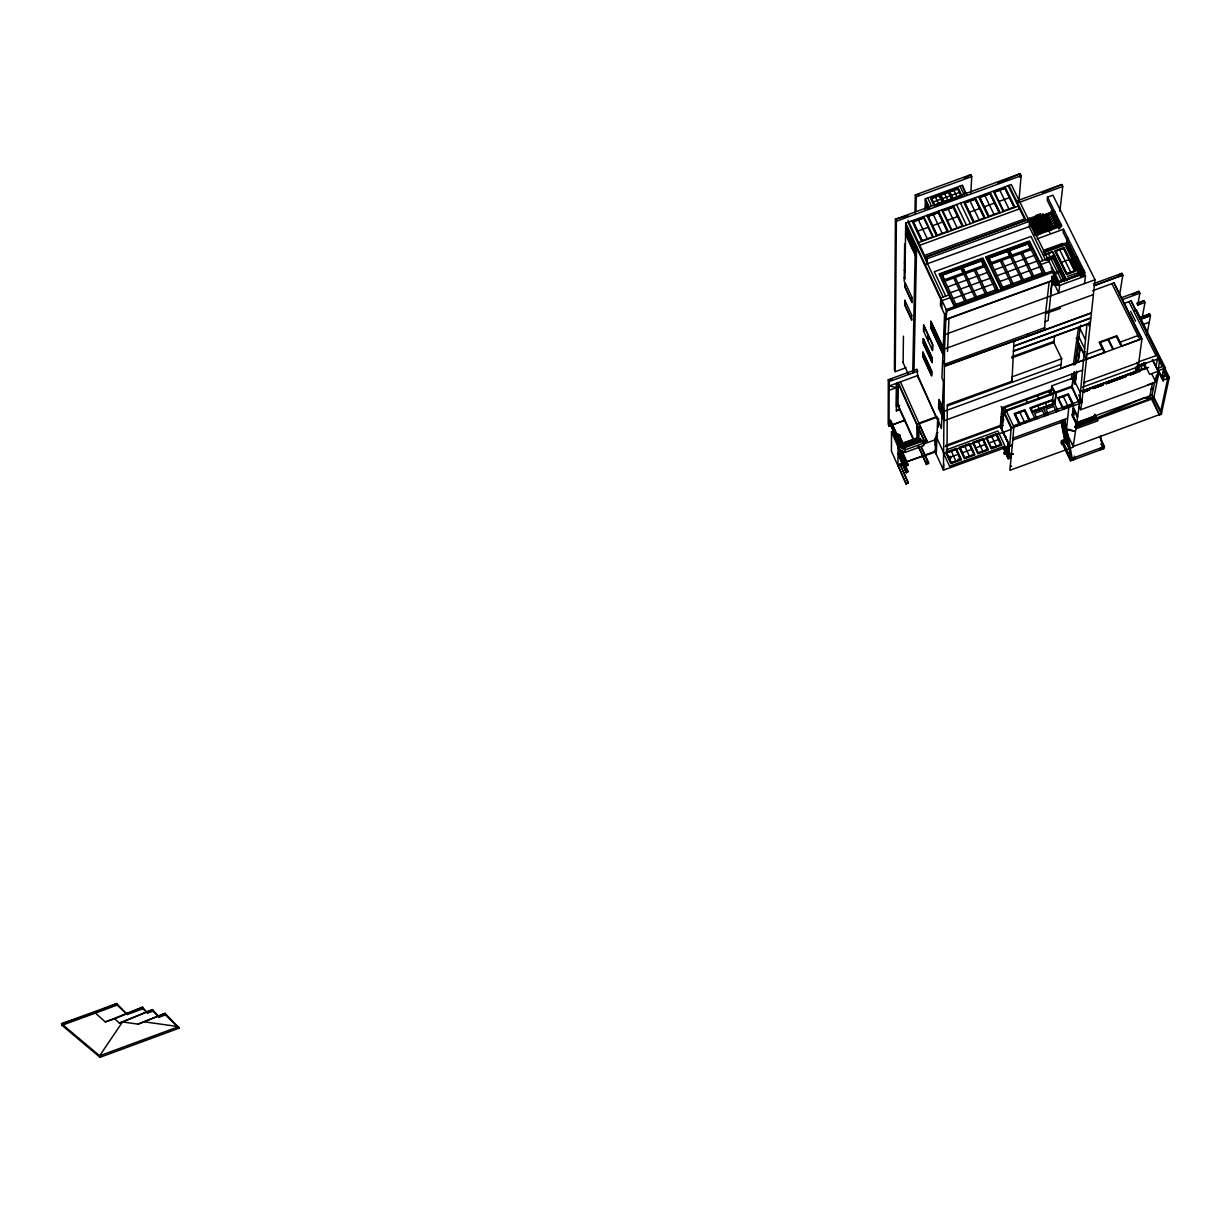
<?xml version="1.0" encoding="UTF-8"?>
<svg xmlns="http://www.w3.org/2000/svg" width="1231" height="1231" viewBox="0 0 1231 1231"><rect width="100%" height="100%" fill="white"/><g stroke="black" fill="none" stroke-linecap="round" stroke-linejoin="round"><path stroke-width="1.5" d="M936.56 417.663L917.757 376.609L917.018 369.238L888.29 379.733L888.197 424.218L889.028 426.08L904.877 420.279L889.028 426.08L889.028 421.187M937.083 419.171L917.772 375.517L889.136 385.98L889.136 390.319L896.553 387.611L896.568 383.256L896.383 406.63L899.707 405.399M889.028 426.08L889.151 381.61L888.29 379.733L891.967 379.533M893.137 431.25L891.521 431.85L891.429 451.192L906.154 484.106L908.293 482.583L900.046 464.164L908.278 483.321M897.507 443.222L892.66 432.435L894.737 433.158L900.276 444.806M947.024 452.808L947.301 404.753L1012.02 381.225M894.737 433.158L900.63 444.806M906.016 367.715L895.245 371.654L896.353 221.226L895.414 219.226L1020.176 173.679L1021.161 175.679L1018.791 202.546L1062.753 186.497L1061.768 184.542L1017.837 200.576M894.029 433.112L895.768 433.666C905.785 458.994 901.584 437.236 895.429 433.497M895.768 433.666L896.799 434.343M900.123 409.446L896.353 410.815L896.553 387.611L889.136 385.98M897.137 434.343L902.723 446.053C907.539 446.838 893.091 433.866 899.615 434.912L899.092 435.774L891.89 431.712L899.815 435.497L898.43 434.943M897.491 434.512L903.431 446.099M897.845 434.681L899.615 434.912M898.23 388.642L898.276 383.733L924.681 441.898L926.866 441.098L900.446 381.841M898.122 444.791L899.138 447.022L899.153 445.299L917.695 438.528L917.649 440.252L916.649 438.036L898.122 444.791L898.045 453.362L906.339 472.781L907.955 471.288L899.646 452.762L898.045 453.362L899.646 453.685L907.939 472.181M898.199 443.575L893.014 432.312C894.875 433.974 897.553 446.022 897.722 442.852M898.892 444.099L888.767 420.587L899.584 444.453M898.876 435.374L903.785 446.099M899.646 453.685L899.646 452.762M900.169 445.807L901.184 448.038L901.2 446.314L919.803 439.513L919.757 441.252L918.757 439.021L900.169 445.807L900.153 447.53L899.153 445.299M920.88 440.021L902.231 446.822L902.215 448.561L901.2 446.314M902.723 446.053L902.031 445.207M903.108 362.745L903.446 336.186M904.17 281.253L904.662 244.015M1048.427 260.249L1053.151 258.525L1059.214 270.897L1054.505 272.62L1011.297 184.542L905.708 223.088L904.939 279.037L904.216 277.467M905 305.15L904.985 300.949M905.231 283.115L905.247 287.423L911.832 301.641M906.154 227.997L915.048 247.016L914.941 252.847L906.078 233.89L905.924 227.181L915.295 247.185M903.262 447.345L904.277 449.592L904.308 447.853L923.004 441.021L922.958 442.76L921.942 440.513L903.262 447.345L903.246 449.069L902.231 446.822M906.154 233.952L906.231 228.274M923.004 441.021L923.865 445.576L905.185 452.408L905.231 449.9L898.168 435.159M905.385 448.499L904.647 448.761L905.385 448.499L899.153 434.666L892.598 431.45L892.167 432.358M906.355 442.975L905.893 441.96M906.154 484.106L897.922 464.949L935.268 451.3M901.815 450.577L908.078 464.518L906.447 466.134L891.521 431.85M910.494 243.246L910.601 237.598M907.185 461.563L935.237 452.054L935.729 439.59L923.681 443.991M911.586 315.336L911.802 320.275L904.708 304.903L904.77 300.164L911.879 315.582M911.909 297.625L912.125 302.688L904.939 287.177L905.016 282.314L912.217 297.871M914.956 213.24L915.31 194.898L970.797 174.648L971.736 176.602L970.813 193.298M915.941 211.517L916.233 196.852L915.31 194.898L918.911 194.59M912.725 373.332L915.372 243.707M913.971 371.608L916.618 246.4M916.91 438.636L917.264 424.449L936.899 417.263M918.711 440.76L918.865 427.542L917.172 428.157M919.419 424.71L919.449 423.649M925.081 209.178L925.343 198.776L962.227 185.312L966.689 194.56M925.758 207.916L925.897 202.684L928.851 208.931M926.066 208.131L926.112 203.5L928.543 208.624M920.619 441.898L920.711 438.959L916.88 440.359M923.127 352.835L923.096 356.898L931.498 375.24L931.544 371.223L923.188 353.097M923.496 339.371L923.465 343.511L931.867 361.729M923.804 331.247L923.865 325.846M926.574 261.711L926.712 256.51L1028.701 219.272L1029.701 221.303L1029.178 226.627L1045.396 259.679M927.528 263.742L926.712 256.51L924.666 257.664L1028.701 219.272M924.681 441.898L898.276 382.641L898.061 406.015L913.51 440.175M927.851 339.987L928.005 334.878L923.942 326.107M928.143 340.741L928.082 334.955M928.22 340.802L928.389 335.709L932.467 344.511L932.359 349.85M921.296 446.484L928.651 462.718L926.466 464.518L918.403 445.607M931.944 361.991L932.005 357.898L923.573 339.633M934.945 442.498L935.114 438.251M936.606 416.601L941.392 428.588L941.946 415.616M941.73 308.196L942.038 300.626L950.163 297.656M936.237 454.285L937.607 420.325M937.93 425.603L938.176 419.863M938.16 427.295L938.53 418.417M944.608 314.351L941.915 377.932L943.746 381.902M942.331 406.907L943.454 381.21M944.208 411.292L944.023 415.247L938.961 404.214L939.13 400.244L944.208 411.292L1104.269 352.62L1099.145 342.233L1116.886 335.694L1122.041 346.049L1141.953 338.694L1113.993 282.868L1092.513 290.793M947.485 351.389L948.978 318.521M943.731 464.102L943.454 470.134L1012.344 445.099L1014.005 425.618L1082.141 400.075L1080.695 409.723L1155.924 382.226L1158.156 371.254L1149.631 374.362L1143.722 362.514M1013.959 341.064L1011.913 382.349L1012.205 376.24M962.227 185.312L965.135 192.805M1027.823 333.878L1027.685 336.032M1045.719 311.997L1044.488 329.908L944.485 366.007M1060.568 368.731L1061.645 358.744L1053.813 342.572L1054.582 336.278M1029.624 421.402L1024.5 410.6L1015.175 414.016L1020.237 424.741L1011.097 428.034L1003.588 412.062L1071.616 387.211L1079.556 403.599L1073.124 447.176L1009.835 470.304L1012.344 445.099L1009.62 446.099L1011.159 428.157L1013.929 427.142M936.068 438.467L936.529 433.189L937.945 432.62M1019.868 177.279L1020.176 173.679L997.618 183.08M1052.305 390.289L1001.896 408.707L1000.311 426.495L1009.605 446.099L1001.988 429.804L1003.788 411.077L1072.001 386.149L1079.31 403.091L1082.187 402.045L1078.71 394.859M1002.249 425.711L1003.388 413.17M1003.834 408.03L1003.527 411.554L1001.111 406.43M1003.604 420.279L1003.711 419.232M1005.558 446.807L1005.204 450.608L1006.096 446.622M1006.543 446.638L1006.004 452.316L1006.896 448.33M1007.974 442.652L1006.804 454.024L1007.881 448.161M1079.525 401.675L1086.973 324.415M1008.512 446.299C1005.512 467.595 1011.851 447.684 1007.897 442.683M1007.312 449.684L1011.082 457.763L1008.281 458.794L1003.604 447.176M1060.63 227.273L1047.212 200.222L1047.535 197.145L1052.905 195.175L1095.005 279.745L1081.926 401.506L1079.31 403.091M1034.363 219.61L1040.826 231.659M1079.556 403.599L1013.867 427.019L1014.005 425.618M1036.194 218.949L1042.642 231.151L1036.487 218.672M1035.025 233.767L1028.901 221.288M1012.882 454.177L1004.111 452.362L1004.542 454.362L1005.404 454.054L1004.988 452.054L1004.45 453.07L1012.882 454.177L1008.958 453.9M1035.317 233.659L1029.178 221.349M1038.01 218.272L1044.488 230.32M1036.871 233.105L1030.732 220.626M1037.148 232.998L1031.009 220.688M1038.702 232.428L1032.563 219.949M1011.99 454.501L1012.928 453.67M1042.365 231.089L1036.225 218.626M1044.196 230.428L1038.056 217.949M1046.319 229.643L1039.872 217.287L1046.304 229.812M1048.15 228.981L1041.688 216.779M1049.674 228.581L1043.826 215.84M1049.981 228.304L1043.811 216.01M1052.643 212.932L1054.198 211.132L1027.947 220.703M1051.536 227.75L1045.365 215.287L1051.813 227.643M1052.951 212.701L1060.46 227.566M1053.336 227.243L1047.196 214.609L1053.644 226.966M1055.936 221.057L1056.813 220.58L1055.629 223.703L1056.121 215.887M1055.629 223.703L1056.521 215.933M1049.151 281.93L1045.534 313.628L1060.199 308.427L1060.43 306.842M1055.459 226.458L1048.997 214.117M1056.783 217.364L1056.167 222.749L1058.568 227.535M1056.398 221.872L1058.691 226.504M1056.521 220.688L1059.568 227.043M1056.737 218.81L1060.583 226.55M1056.044 220.041L1057.044 218.533L1056.167 219.01M1057.029 225.735L1050.843 213.286L1059.029 229.028M1058.121 226.473L1058.783 220.764M1059.876 211.24L1062.753 186.497M1034.517 234.09L1060.83 224.488L1060.968 225.396L1060.707 224.242L1034.394 233.844M1054.659 284.484L1052.751 280.406M1055.459 284.115L1051.613 276.467M1037.118 238.845L1063.461 229.228L1063.107 232.244L1083.896 274.174L1075.894 258.372M1057.367 283.315L1054.136 276.729M1058.414 285.1L1053.613 275.129M1058.522 284.253L1053.136 273.267M1058.922 283.299L1051.628 268.435M1052.951 271.851L1059.645 285.407L1058.722 292.993L1055.029 285.438L1055.321 282.915L1081.08 273.497M1067.631 237.383L1066.969 242.707L1043.211 251.37M946.901 310.997L1054.167 271.836L1052.305 280.776L945.823 319.675L946.901 310.997L905.708 223.088M1050.566 293.701L1052.69 276.867M1053.305 271.851L1053.49 270.435L946.239 309.612L944.562 348.942L943.454 470.134L934.529 450.531M1050.582 395.351L1051.782 385.811L1073.155 377.994L1080.372 392.889M1058.198 411.216L1052.628 399.583L1053.828 390.073M1086.481 359.314L1080.172 346.419L1077.987 361.806M1074.232 259.541L1071.601 260.064L1071.339 258.91L1077.494 257.464M1055.89 394.366L1054.675 403.86L1031.901 412.17M1078.356 268.019L1078.11 268.112M1078.156 272.174L1083.911 270.374L1078.464 272.836M1123.734 303.549L1131.089 300.872L1159.925 358.252L1138.336 365.761L1141.953 338.694M1061.907 422.787L1073.217 446.499L1159.31 414.662M1081.88 275.175L1074.14 259.541L1073.093 259.587M1066.538 436.097L1066.831 434.066L1062.153 423.726M1062.368 424.849L1067.723 436.482M1062.568 426.126L1067.923 437.774L1063.138 427.126M1083.511 274.975L1075.817 259.464L1076.633 259.341L1074.663 259.51L1082.003 274.328M1063.03 428.203L1068.139 438.882M1083.926 275.99L1084.28 273.436L1058.414 282.884L1058.106 285.423L1053.905 276.744M1070.339 449.823L1065.569 439.19L1061.522 440.713L1061.168 443.345L1062.43 444.314L1062.753 442.006L1071.232 459.332L1070.524 460.825L1104.099 448.546L1104.438 446.576L1099.545 436.482M1063.569 429.357L1067.816 438.836M1061.737 444.56L1061.522 440.713M1063.476 430.419L1068.016 440.129M1064.646 427.311L1064.969 420.125M1084.48 283.592L1085.527 275.959L1084.28 273.436M1069.231 444.437L1063.907 432.65M1071.309 379.117L1072.016 374.07M1073.278 365.022L1078.448 327.708M1066.323 430.419L1065.877 429.896M1064.107 433.928L1069.447 445.56M1068.923 444.914L1064.353 434.882M1065.4 426.557L1063.122 421.787M1070.616 460.179L1063.522 444.483L1070.708 459.517M1064.892 436.036L1069.154 446.022M1066.415 430.604L1068.8 407.384M1064.784 437.097L1070.124 448.715M1071.801 387.596L1073.94 372.393M1074.986 364.915L1080.556 325.122M1072.078 388.15L1074.417 371.593M1075.463 364.145L1078.294 343.941M1065.323 438.251L1070.108 448.884M1073.217 381.656L1074.432 372.993M1075.94 362.253L1078.633 343.141M1064.769 433.235L1066.631 442.76L1065.6 443.129L1065.107 441.775M1065.415 440.59L1062.107 441.929M1066.631 430.896L1066.415 429.404C1070.97 428.557 1075.032 432.589 1075.125 430.696M1065.307 442.098L1066.569 442.391M1065.984 441.575L1070.216 451.054M1074.786 384.349L1076.663 371.193M1075.202 382.779L1076.817 371.516M1078.141 362.129L1080.341 346.65M1067.385 440.483L1067.677 438.467M1068.477 442.175L1063.692 431.542L1069.016 443.329M1068.231 444.868L1068.523 442.852M1073.17 416.463L1074.078 410.2M1074.263 410.923L1073.447 416.678L1076.648 423.31M1069.37 447.238L1070.801 457.717M1085.08 351.558L1084.542 355.236L1076.186 338.14M1088.85 325.753L1089.404 322.076L1090.004 323.307L1013.452 351.281M1134.136 310.812L1136.275 310.043L1165.403 368.007L1158.094 370.669L1159.925 358.252M1071.878 460.332L1072.355 458.301M1073.278 459.825L1073.54 458.024M1082.187 402.045L1081.772 402.568M1073.94 459.578L1074.232 457.609M1113.993 282.868L1139.921 336.232M1094.405 415.401C1094.251 416.694 1095.005 414.647 1095.759 415.616L1076.032 425.88M1095.898 416.34L1096.298 417.186M1119.487 295.455L1122.872 274.959L1094.297 285.484M1099.975 450.054L1100.314 448.084M1165.403 368.007L1163.187 381.21L1152.339 359.652M1101.714 444.76L1102.084 443.714M1102.899 447.13L1102.514 449.13L1100.776 435.82M1131.089 300.872L1157.202 354.343M1136.275 310.043L1169.45 377.809L1163.372 380.04L1158.463 370.254M1137.736 305.119L1136.798 303.257L1144.045 300.61L1144.984 302.457L1137.736 305.119L1139.86 293.193L1138.921 291.332L1121.195 297.81M1141.075 316.936L1149.569 313.828L1150.493 315.659L1141.999 318.767L1144.984 302.457M1140.768 337.909L1140.983 336.755M1136.013 369.731L1137.244 372.177L1138.26 366.746M1138.167 367.946L1140.137 370.808M1139.367 367.792L1139.998 364.453M1146.861 334.878L1150.493 315.628L1141.999 318.767M1141.199 369.054L1142.122 364.207M1152.478 383.133L1149.939 395.813L1159.479 414.985L1161.556 414.231L1152.016 395.059L1155.494 377.84M1155.971 366.423L1158.263 354.943L1138.46 361.852M1159.263 359.083L1159.494 357.99M1074.817 427.203L1144.738 397.721L1151.554 399.09L1151.77 398.059L1075.325 426.403M1075.002 427.48L1153.632 398.336L1159.094 371.547M1161.602 378.04L1164.326 365.869L1157.032 368.546M1159.479 414.985L1151.77 398.059M1160.756 411.062L1168.142 376.732M1161.372 413.847L1169.265 377.44M936.145 440.575L937.222 435.805M1065.831 430.327L1066.692 429.958L1065.908 431.742L1066.708 430.019L1065.538 429.711L1065.6 431.127L1066.6 430.542M122.438 1022.053L99.634 1055.798L100.05 1057.321L179.111 1028.162L165.077 1013.359L138.087 1024.13L122.623 1021.976L119.361 1023.069L114.668 1018.806L105.297 1021.93L95.002 1012.744L61.55 1023.715L61.981 1025.3L100.05 1057.321M992.74 446.653L991.678 447.961L1000.895 444.591L996.218 434.558L987.016 437.928M951.04 458.009L948.947 457.701L950.194 456.178M964.396 178.295L970.797 174.648M1004.127 452.423L1005.25 452.731M1118.533 275.098L1121.872 273.328L1122.826 275.221L1094.282 285.654M1132.212 294.825L1138.921 291.332M1138.983 303.226L1144.045 300.61M1142.845 317.259L1149.569 313.828M95.002 1012.744L116.683 1003.542L127.255 1014.498L142.981 1008.743L147.582 1013.128L152.952 1011.159L159.214 1017.206L165.523 1014.883L179.111 1028.162M105.297 1021.93L142.534 1007.189L147.582 1013.128M114.668 1018.806L142.534 1007.189L142.981 1008.743M119.361 1023.069L152.506 1009.62L159.214 1017.206M122.623 1021.976L152.506 1009.62L152.952 1011.159M138.087 1024.13L165.077 1013.359L165.523 1014.883M1042.318 192.451L1061.768 184.542M1108.038 339.71L1099.945 342.51L1104.822 352.405M1086.327 354.59L1102.33 348.696M1120.102 342.156L1140.014 334.817M1086.481 359.19L1139.829 339.479L1111.885 283.638M1082.264 391.366L1135.336 371.777L1136.321 366.438L1144.645 363.407M1082.741 392.304L1088.127 390.319M1093.497 388.334L1102.468 385.026M1106.053 383.703L1122.195 377.748M1083.372 392.074L1088.758 390.089M1095.944 387.426L1103.13 384.78M1106.715 383.457L1115.701 380.133M1119.287 378.809L1126.473 376.163M1130.058 374.839L1135.444 372.839L1130.089 374.732M1003.665 412.493L1006.543 411.446M916.233 196.852L971.736 176.602M933.267 201.992L940.946 199.191M942.484 198.637L950.178 195.821M951.717 195.267L959.411 192.451M936.099 204.792L942.5 202.453L939.391 195.929M949.178 200.022L951.732 199.083L948.624 192.575M953.271 198.514L960.98 195.714L957.841 189.205M936.314 204.9L942.777 202.546L939.515 195.698L931.436 198.653L934.698 205.5M937.437 205.069L942.054 203.392M954.364 198.883L958.98 197.206M937.499 205.208L942.884 203.253M896.353 221.226L1021.161 175.679M912.248 221.395L923.973 217.118M927.112 215.979L938.853 211.701M941.977 210.547L953.702 206.269M923.512 218.072L913.34 221.78L922.127 240.491M943.069 210.932L953.24 207.223L962.165 225.873M994.71 192.082L1004.881 188.374L1013.975 206.962M917.726 231.12L927.912 227.396M932.621 225.688L942.808 221.965M947.516 220.241L957.703 216.533M969.459 212.24L979.645 208.516M984.338 206.808L994.525 203.084M999.033 201.438L1009.42 197.652M917.741 242.876L1018.222 206.192M919.772 245.277L1019.53 208.855M1035.64 215.625L1040.534 213.84L1049.812 232.644M1027.9 221.195L1054.151 211.624L1054.659 212.671L1054.521 211.778L1027.962 221.472M1034.686 219.18L1040.518 231.92L1034.379 219.457M1041.703 216.61L1048.135 229.135M927.666 258.541L1054.49 212.132M925.143 264.573L1031.547 225.765M1056.29 217.995L1060.707 225.519M1056.075 219.872L1056.937 219.564M1055.844 221.919L1056.69 221.611M1055.813 222.088L1056.675 221.765M1055.306 223.057L1056.583 222.626M1034.348 234.352L1060.645 224.75M1034.471 234.598L1060.768 224.996M1035.502 235.552L1061.83 225.935L1047.535 197.145M942.084 275.052L981.584 260.633M988.693 258.033L1028.193 243.615M944.315 279.806L983.861 265.373M990.986 262.772L1030.516 248.339M944.962 281.176L984.508 266.727M991.632 264.126L1031.178 249.693M947.685 286.961L956.395 283.776M957.98 283.192L966.689 280.022M968.274 279.437L976.983 276.252M978.568 275.682L987.277 272.497M994.402 269.897L1003.111 266.712M1004.696 266.142L1013.405 262.957M1014.99 262.388L1023.7 259.202M1025.285 258.618L1033.978 255.448M1043.688 254.909L1052.674 251.632L1066.908 280.56M1044.288 254.986L1052.505 251.986L1054.213 255.417L1047.319 257.925M950.424 292.763L959.134 289.577M960.719 288.993L969.443 285.807M971.028 285.223L979.738 282.053M981.322 281.468L990.047 278.283M997.187 275.682L1005.896 272.497M1007.481 271.913L1016.206 268.727M1017.791 268.158L1026.5 264.973M1028.085 264.388L1036.81 261.203M1047.412 258.187L1054.613 255.571M1047.535 258.433L1054.444 255.91L1066.646 280.714M948.886 294.917L940.746 297.887L940.453 305.473L945.916 317.152M1039.656 261.772L1047.781 258.802M1046.396 260.403L1053.551 257.802L1064.353 279.791M1040.98 264.496L1049.104 261.526M953.148 298.564L961.888 295.378M963.473 294.794L972.198 291.609M973.783 291.039L982.507 287.854M984.092 287.269L992.832 284.084M999.972 281.468L1008.697 278.283M1010.282 277.714L1019.006 274.513M1020.591 273.944L1029.316 270.758M1030.901 270.174L1039.626 266.989M1061.353 262.403L1069.031 259.603M1071.278 259.387L1077.094 257.264M1071.585 259.71L1077.494 257.448M1072.57 259.603L1080.603 274.928M1073.74 259.279L1077.448 257.802M1051.028 267.85L1052.059 268.358M1076.833 258.433L1076.294 259.51L1076.833 258.433L1071.339 258.91M1074.14 259.541L1074.955 259.402L1082.557 274.344M1074.755 259.51L1075.571 259.387M955.887 304.396L995.602 289.885M1002.757 287.285L1042.457 272.774M1077.694 268.204L1078.556 267.881M945.87 319.337L1052.367 280.437M1067.323 276.36L1083.834 270.866M1082.68 273.467L1056.86 282.899L1056.552 285.423L1052.367 276.775M1051.443 285.161L1077.741 275.559M1055.659 284.853L1052.166 278.437M1059.645 285.407L1085.527 275.959M945.177 334.463L1095.005 279.745M1093.328 283.745L1121.872 273.328M1092.805 294.794L944.562 348.942L943.269 346.173M1045.057 321.66L1048.12 320.537L1052.259 280.206M889.151 381.61L917.88 371.116M1044.627 327.738L944.5 364.33L942.669 360.375M1122.133 299.672L1139.86 293.193M944.469 366.407L1091.035 312.905M1013.944 341.372L1091.005 313.228M1013.713 346.019L1090.528 317.952M1013.698 346.342L1090.497 318.29M1013.467 350.958L1090.035 322.984M1011.851 356.79L1053.951 341.402M1011.744 357.929L1053.813 342.572M896.353 410.815L899.815 409.554M1142.445 324.722L1149.246 322.245M1012.436 376.717L1061.645 358.744M947.301 405.953L1060.907 364.438M1060.583 368.484L1083.542 360.098M918.68 423.218L936.622 416.663M916.895 427.542L918.588 426.926L918.28 439.144L920.434 438.359M944.269 420.679L1082.572 370.146M897.507 445.16L899.122 444.576M902.492 443.345L916.264 439.021M1052.382 389.227L1002.696 407.384L1001.095 425.187L945.639 445.468M898.107 446.514L899.723 445.93M896.999 443.114L904.508 446.561L897.168 443.468M924.712 440.852L926.897 440.052M1138.783 362.468L1084.188 382.41L1084.634 383.333M905.231 449.9L923.942 443.068M1141.275 364.361L1146.092 362.606M1144.722 363.653L1139.691 366.238M1004.019 415.816L1001.172 416.863L1002.757 420.233M1082.403 387.18L1145.661 364.053M1052.628 399.583L1029.87 407.907L1035.317 419.371M1058.598 398.152L1067.923 394.736L1073.294 405.83M1081.849 391.058L1137.521 370.716M1082.434 391.566L1148.523 367.407M1083.48 391.766L1088.866 389.796M1092.451 388.488L1103.207 384.564M1106.792 383.256L1126.503 376.04M1083.311 392.15L1089.589 389.858M1093.19 388.55L1102.807 385.026M1106.346 383.733L1125.857 376.609M1130.874 374.778L1139.844 371.5M1032.055 412.493L1054.813 404.168L1056.044 394.689L1051.782 385.811M945.208 446.638L1003.142 425.464M903.6 463.61L897.922 465.687L898.03 454.27L906.339 472.781M946.239 449.9L997.879 431.019L1004.911 446.068L949.563 466.287L943.438 452.87M906.462 465.103L908.078 464.518M1019.884 423.987L1029.224 420.571M1063.384 408.092L1072.724 404.676M1156.355 375.378L1158.479 374.609M1010.99 429.45L944.146 453.854L936.176 436.405M1156.14 376.455L1158.248 375.67M925.943 462.271L928.097 461.487M1161.833 376.948L1165.757 375.517L1167.311 378.594M926.497 463.502L928.651 462.718M906.355 471.873L907.955 471.288M1004.711 435.774L1006.004 437.313L1004.665 435.789M1147.23 385.057L1154.57 382.364M948.947 457.701L958.164 454.331M962.411 452.777L971.628 449.407M975.875 447.853L985.092 444.483M989.339 442.929L998.556 439.575M1006.343 439.205L1007.62 440.76L1006.281 439.236M1012.374 438.359L1067.262 418.309M1012.959 439.975L1064.846 421.017M960.472 459.363L951.255 462.733L946.654 452.669L955.856 449.315L960.472 459.363L958.149 459.071M1065.415 424.264L1064.538 424.587L1070.201 452.393M1065.492 424.664L1064.723 424.941L1070.17 452.654M906.17 483.352L908.293 482.583M1064.953 425.126L1065.815 424.803M1065.523 425.541L1063.03 419.786L1065.569 424.849M1094.328 415.863L1095.467 415.463L1094.805 414.216M1004.404 448.884L1004.127 446.991M1076.771 422.556L1152.016 395.059L1153.632 398.336L1151.57 399.09M1076.725 422.895L1095.713 415.955M1075.648 424.418L1096.359 416.847M1065.538 429.711L1075.048 431.25M1074.555 426.526L1096.852 418.371L1098.006 420.74L1075.694 428.896M1005.265 452.669L1004.542 454.362M1004.25 453.747L1005.127 453.439M1008.404 457.455L1011.22 456.424L1007.435 448.346M1062.061 442.252L1065.492 441.006M1060.999 421.387L1065.107 442.221L1066.308 441.867M1100.714 444.222L1101.868 443.791M1070.801 458.871L1104.438 446.576M1072.155 458.532L1074.201 457.778M1071.939 460.071L1073.309 459.578M1100.037 449.73L1102.561 448.884M61.981 1025.3L117.13 1005.112L127.255 1014.498M1044.642 249.939L1062.692 243.369M1043.703 252.786L1065.169 244.969L1080.479 275.944M907.955 215.656L895.414 219.226L894.414 369.792L895.245 371.654M1072.355 259.418L1077.079 259.233M1071.647 259.695L1076.294 259.51M1144.738 397.721L1153.632 398.336M144.35 1021.838L178.664 1026.654L99.634 1055.798L61.55 1023.715L116.683 1003.542L117.13 1005.112M899.369 443.683L904.4 446.238M899.538 444.052L904.508 446.561M899.415 449.423L905.185 452.408M1065.738 430.912L1064.23 427.142L1065.631 429.327M1064.23 427.142L1065.677 429.45M1066.138 441.852L1066.631 442.76M1144.599 368.331L1144.938 369.362L1143.968 368.761C1144.984 371.07 1142.814 367.084 1143.584 369.208M1158.771 359.898L1162.172 366.669M1164.957 370.346L1169.035 378.486M1128.935 301.657L1156.094 355.744M1164.08 372.162L1165.757 375.517M1130.55 311.243L1135.551 321.229M1152.739 359.96L1158.094 370.669M1129.319 313.905L1132.458 320.152M1151.816 373.993L1155.924 382.226M1143.137 364.007L1145.276 368.284M1136.69 362.453L1138.336 365.761M1153.878 397.228L1161.602 412.77M1135.582 368.854L1137.244 372.177M1063.461 229.228L1085.142 272.851M1121.487 346.25L1116.579 336.371L1108.531 339.341L1113.424 349.235M1054.198 211.132L1054.721 212.178M1116.471 336.602L1121.303 346.326M1056.567 217.887L1060.414 225.627M1056.46 218.918L1060.476 227.396M1075.617 258.279L1083.772 275.036M1052.674 212.609L1060.168 227.673M1075.479 259.387L1083.665 275.882M1051.182 210.886L1059.306 227.243M1066.6 241.938L1074.725 258.356M1075.278 259.495L1083.388 275.836M1056.121 221.811L1059.168 228.166M1066.908 244.153L1073.57 257.618M1075.202 260.987L1082.172 275.067M1051.12 213.332L1058.245 227.643M1074.571 260.541L1081.249 274.267M1073.617 259.556L1081.787 275.867M1073.386 259.479L1079.895 272.605M1064.861 243.476L1080.587 275.098M1072.109 258.633L1080.495 275.775M1071.939 259.633L1080.203 275.882M1071.909 259.787L1079.433 275.405M1107.962 339.556L1112.855 349.435M1042.888 213.625L1051.089 230.212M1059.691 249.847L1070.724 272.189M1048.473 231.305L1040.195 214.533L1029.932 218.287L1038.179 235.059M1039.087 216.841L1046.35 231.566M1100.206 342.603L1105.007 352.343M1032.624 219.21L1039.872 233.921M1051.12 259.264L1057.198 271.636M1064.507 281.653L1059.953 272.374L1055.229 274.098L1059.029 281.837M1057.921 273.113L1061.707 280.853M1029.131 218.01L1037.533 235.106M1028.793 218.703L1037.041 235.475M1052.905 271.913L1058.814 284.146M1053.905 275.021L1058.706 284.992M1080.064 328.677L1085.496 339.756M1008.958 185.404L1026.223 220.595M1053.428 276.329L1056.998 284.115M1053.136 276.436L1057.09 284.361M1008.174 185.681L1024.484 218.933L924.543 255.417L908.093 220.364M1052.89 276.79L1056.09 283.315M1052.659 276.667L1056.075 283.469M1051.905 276.36L1055.736 284.176M1051.659 276.713L1055.629 285.007M1042.826 260.618L1030.978 236.444L934.283 271.743L945.716 296.071M1051.936 280.329L1054.428 285.407M1078.91 336.863L1084.649 348.558M1015.083 207.331L1005.342 187.42L993.602 191.713L1003.311 211.64M1045.35 273.405L1029.47 240.968L985.631 256.971L1001.265 289.516M1044.75 273.636L1029.116 241.691L986.477 257.264L1001.865 289.3M1027.546 242.261L1043.165 274.205M1030.224 248.247L1028.085 243.846L1009.528 250.632L1011.651 255.032M999.787 190.22L1008.881 208.824M1022.469 252.863L1033.732 275.975M1020.899 253.448L1032.132 276.544M1000.172 212.778L990.478 192.852L978.737 197.129L988.401 217.071M999.064 212.394L990.016 193.79L979.845 197.514L988.862 216.117M984.923 195.652L993.956 214.256M1009.235 250.539L1011.543 255.263M1012.19 256.617L1023.407 279.745M1101.099 440.56L1104.33 447.222M1007.666 251.109L1009.959 255.848M1010.605 257.202L1021.822 280.314M1009.682 255.74L1007.543 251.355L988.985 258.125L991.093 262.526M1079.095 406.415L1080.695 409.723M985.262 218.226L975.614 198.268L963.873 202.561L973.475 222.519M984.154 217.841L975.152 199.222L964.981 202.93L973.952 221.565M1074.017 405.568L1068.339 393.843L1057.583 397.782L1063.184 409.431M1073.463 405.768L1068.031 394.52L1058.337 398.059L1063.907 409.169M1077.679 416.278L1073.324 407.276L1072.124 415.647L1076.448 424.618M1001.911 260.372L1013.082 283.515M1073.17 408.323L1077.494 417.586M1000.326 260.957L1011.497 284.084M970.059 201.084L979.045 219.703M1063.261 396.444L1068.6 407.507M1072.278 414.601L1076.602 423.572M959.98 186.127L964.427 195.375M962.057 196.083L958.303 188.281L930.636 198.376L934.36 206.192M988.047 256.679L1003.45 288.716M960.457 203.1L970.336 223.673M953.994 190.605L957.133 197.114M1064.046 420.833L1065.584 424.049M1063.184 421.156L1065.754 426.418M1048.781 391.581L1050.397 394.966M1062.907 420.725L1065.723 426.588M1062.353 420.879L1065.6 427.834M1062.03 420.848L1065.631 428.357M1062.061 421.371L1066.769 431.419M1061.707 421.494L1066.831 432.189L1061.691 421.664M998.479 290.531L982.877 257.971L939.038 273.974L954.394 306.627M1056.398 411.846L1053.782 406.399L1045.996 409.246L1048.566 414.647M956.549 204.531L966.412 225.104M997.879 290.747L982.523 258.695L939.868 274.267L954.979 306.411M1065.554 434.589L1067.846 439.359M949.07 191.636L952.825 199.453M980.938 259.279L996.294 291.332M983.584 265.281L981.476 260.864L962.904 267.65L964.996 272.066M1074.34 456.085L1074.648 459.317L1074.048 458.04M953.425 205.669L963.273 226.242M1065.446 440.421L1070.539 451.1M1065.292 442.268L1065.692 443.098M1045.381 402.968L1046.827 405.984M1069.831 453.639L1070.416 454.855M944.777 193.975L947.885 200.484L944.039 201.884L940.93 195.375M1064.046 444.299L1068.831 454.316M1062.476 443.991L1070.524 460.825M1037.425 395.736L1039.041 399.106M1043.288 408.015L1046.765 415.293M948.162 209.07L957.072 227.735M975.814 269.897L986.877 293.086M939.853 195.006L943.592 202.823M1044.95 415.924L1042.395 410.569L1034.609 413.416L1037.133 418.725M974.229 270.481L985.277 293.655M1037.81 405.738L1039.241 408.754M935.56 197.345L938.653 203.854M941.684 209.947L951.501 230.551M938.561 211.101L948.362 231.69M931.713 198.745L934.806 205.254M947.255 231.32L938.376 212.64L928.205 216.364L937.053 235.044M1026.069 399.875L1027.67 403.26M962.627 267.558L964.889 272.297M965.535 273.651L976.552 296.856M927.712 197.914L931.375 205.639M961.042 268.127L963.304 272.882M963.95 274.236L974.952 297.425M963.027 272.774L960.934 268.373L942.361 275.144L944.439 279.56M933.298 214.502L942.146 233.182M925.343 198.776L929.774 208.085M1030.347 421.14L1024.915 409.708L1014.159 413.647L1019.514 425.003M925.312 200.084L928.99 207.839M1029.793 421.341L1024.607 410.385L1014.913 413.924L1020.053 424.818M926.127 205.946L927.666 209.208M926.82 215.379L936.576 235.998M1000.326 426.526L1009.605 446.099M1048.412 253.478L1050.043 256.94M1019.837 412.308L1024.931 423.079M955.241 277.421L966.227 300.626M953.671 277.991L964.627 301.195M923.696 216.518L933.437 237.137M918.434 219.934L927.235 238.614M1004.758 407.661L1013.867 427.019M941.438 273.697L956.579 305.827M1003.788 411.077L1011.128 426.665M1001.896 408.707L1004.173 414.001M1001.803 409.769L1003.573 413.554M911.971 220.811L921.665 241.445M1001.449 413.385L1003.05 416.801M908.047 222.226L943.131 297.025M1003.588 432.158L1004.388 433.866L1003.05 432.343M916.603 247.693L940.699 299.164M905.677 225.288L915.325 245.892M906.185 231.12L914.91 249.77M905.831 233.721L915.172 253.663M905.554 233.582L916.403 256.771M944.5 316.844L945.823 319.675M905.554 234.444L915.141 254.955M1005.727 450.408L1006.527 452.116M1007.327 453.839L1008.127 455.547M1002.988 447.469L1008.281 458.794M991.617 436.236L996.279 446.268M904.416 262.618L905.139 264.188M943.192 347.757L930.774 321.045L930.805 327.677L942.946 353.805M931.005 321.845L943.177 348.065M904.308 270.097L905.047 271.666M930.574 327.477L942.931 354.097M978.168 441.16L982.815 451.192M904.923 305.088L911.586 319.506M964.704 446.068L969.336 456.116M951.255 450.992L955.872 461.04M902.8 362.068L908.155 373.793M935.083 438.975L935.775 446.391L934.868 444.391M920.173 426.357L926.866 441.098M919.803 439.513L920.819 441.76M921.773 448.607L928.62 463.733M918.095 446.022L926.481 464.549M898.076 404.968L914.31 440.852M906.247 441.821L906.708 442.837M890.428 419.986L896.383 433.22M896.799 434.174L902.015 445.699M890.428 420.756L901.661 445.514M896.106 433.835L901.323 445.345M895.075 433.327L899.938 444.637M893.352 432.481L898.538 443.929M902 452.023L908.063 465.533M898.107 447.545L906.447 466.134M1067.185 431.866L1067.908 435.512M1062.599 422.248L1064.046 429.573M1061.214 420.848L1065.6 443.129M1067.123 432.035L1072.186 458.332M917.264 424.449L917.895 440.636M938.791 408.446L938.684 404.599L943.746 415.647L943.838 419.432M944.254 411.108L944.054 420.186L938.561 408.23L938.914 399.49L944.254 411.092M922.911 352.066L922.788 356.621L931.698 375.994L931.867 371.485L922.911 352.066M923.281 338.602L923.158 343.249L932.159 362.76L932.313 358.175L923.281 338.602M923.65 325.061L923.481 330.985L932.575 350.635L932.79 344.772L923.65 325.061M931.882 325.046L931.775 328.462L936.068 337.725L936.206 334.324L931.882 325.046M936.899 335.832L936.76 339.217L942.054 350.604L942.192 347.234L936.899 335.832M1053.613 281.13L1053.105 282.099L1053.613 281.13M1010.743 466.457L1011.574 466.149L1010.789 466.38M1072.324 443.745L1073.155 443.437L1072.37 443.683M948.732 192.344L940.669 195.283L943.931 202.13L952.009 199.176L948.732 192.344M957.964 188.974L949.886 191.913L953.163 198.76L961.242 195.806L957.964 188.974M923.635 217.825L913.063 221.688L922.019 240.722L932.606 236.86L923.635 217.825M938.499 212.409L927.928 216.256L936.929 235.275L947.531 231.413L938.499 212.409M953.363 206.977L942.792 210.84L951.855 229.828L962.442 225.965L953.363 206.977M975.26 198.991L964.704 202.838L973.829 221.811L984.431 217.933L975.26 198.991M990.124 193.559L979.568 197.422L988.739 216.364L999.341 212.501L990.124 193.559M1004.988 188.143L994.433 191.99L1003.665 210.916L1014.252 207.054L1004.988 188.143M1063.969 247.523L1054.752 250.878L1066.431 274.544L1075.663 271.174L1063.969 247.523M1063.646 248.216L1055.567 251.155L1066.754 273.836L1074.832 270.897L1063.646 248.216M1063.522 248.447L1055.844 251.247L1066.862 273.605L1074.571 270.789L1063.522 248.447M1052.305 400.26L1030.639 408.184L1032.224 411.508L1053.905 403.583L1052.305 400.26M1052.213 400.475L1030.901 408.277L1032.332 411.277L1053.644 403.491L1052.213 400.475M1146.553 367.684L1082.234 391.196L1146.584 367.761M956.287 448.423L945.67 452.3L950.84 463.625L961.473 459.732L956.287 448.423M969.736 443.514L959.118 447.392L964.304 458.701L974.952 454.808L969.736 443.514M983.184 438.59L972.567 442.468L977.783 453.762L988.416 449.884L983.184 438.59M996.633 433.681L986.016 437.559L991.263 448.838L1001.896 444.96L996.633 433.681M955.964 449.084L946.408 452.577L951.148 462.948L960.719 459.455L955.964 449.084M969.413 444.176L959.857 447.669L964.627 458.024L974.198 454.531L969.413 444.176M982.861 439.252L973.306 442.745L978.091 453.1L987.677 449.607L982.861 439.252M996.31 434.343L986.754 437.836L991.571 448.176L1001.142 444.683L996.31 434.343M969.32 444.391L960.103 447.761L964.735 457.809L973.952 454.439L969.32 444.391M982.769 439.482L973.567 442.837L978.199 452.885L987.416 449.515L982.769 439.482M1153.108 388.288L1151 389.196L1153.093 388.427"/></g></svg>
